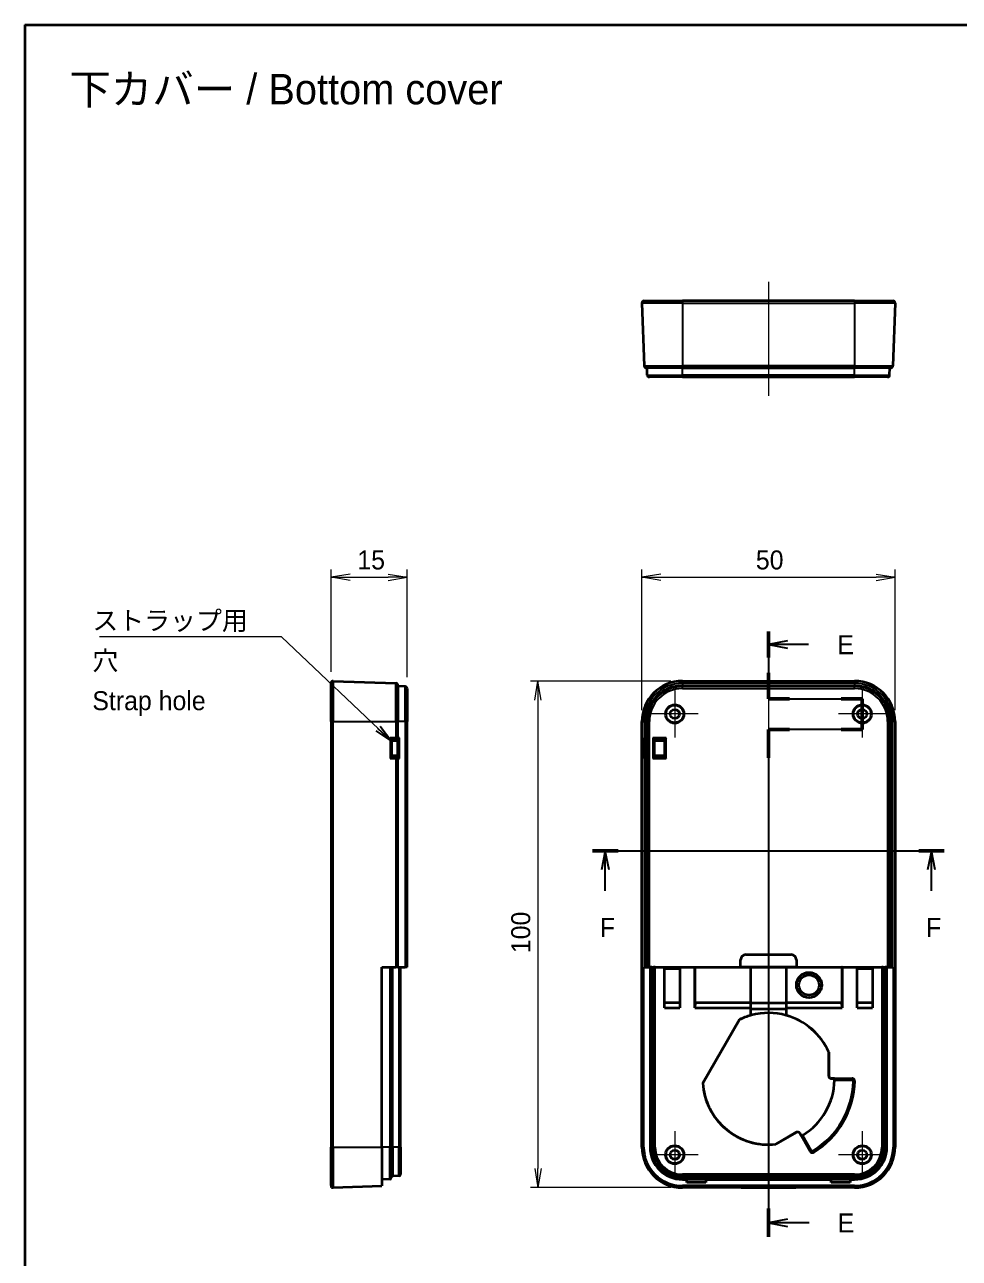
# Model space of a CAD drawing. Header units: millimetres. Extents: x 0 to 2180, y 0 to 422.
# Drawn here: x 1594 to 1778.5, y 178 to 421.5 of the extents above; entities that cross this region are included whole.
import ezdxf

# ---------------------------------------------------------------- set-up
doc = ezdxf.new("R2010")
doc.units = ezdxf.units.MM
doc.header["$LTSCALE"] = 1.5
doc.layers.get('Defpoints').update_dxf_attribs({"lineweight": 25})
for name, color, linetype, lineweight in [('Border (ISO)', 7, 'Continuous', 35), ('Center Mark (ISO)', 131, 'Continuous', 18), ('Centerline (ISO)', 131, 'Continuous', 18), ('Dimension (ISO)', 7, 'Continuous', 18), ('Dimension (ISO) @ 1', 7, 'Continuous', 18), ('Section Line (ISO)', 7, 'Continuous', 25), ('Symbol (ISO)', 7, 'Continuous', 18), ('Symbol (ISO) @ 1', 7, 'Continuous', 18), ('Visible (ISO)', 7, 'Continuous', 35), ('Visible Narrow (ISO)', 7, 'Continuous', 25)]:
    doc.layers.add(name, color=color, linetype=linetype, lineweight=lineweight)
doc.styles.add('Note Text (TK)', font='MS PGothic.ttf')
doc.dimstyles.new('Default - Method 1b (TK)', dxfattribs={"dimscale": 1.5, "dimtxt": 2.5, "dimasz": 2.5, "dimexe": 1, "dimexo": 1.5, "dimgap": 1, "dimtad": 1, "dimrnd": 1e-08, "dimdsep": 46, "dimtxsty": 'Note Text (TK)', "dimblk": 'OPEN', "dimcen": 0.09, "dimdle": 5, "dimclrd": 100, "dimclre": 100, "dimclrt": 7, "dimadec": 1, "dimazin": 1, "dimtfac": 1, "dimtmove": 0, "dimatfit": 3, "dimldrblk": 'OPEN', "dimfxl": 1, "dimtolj": 1, "dimlwd": -1, "dimlwe": -1, "dimarcsym": 0})
doc.dimstyles.new('Default - Method 1b (TK)$7', dxfattribs={"dimscale": 1.5, "dimtxt": 2.5, "dimasz": 2.5, "dimexe": 1, "dimexo": 1.5, "dimgap": 1, "dimtad": 1, "dimrnd": 1e-08, "dimdsep": 46, "dimtxsty": 'Note Text (TK)', "dimblk": 'OPEN', "dimcen": 0.09, "dimdle": 5, "dimclrd": 100, "dimclre": 100, "dimclrt": 7, "dimadec": 1, "dimazin": 1, "dimtfac": 1, "dimtmove": 0, "dimatfit": 3, "dimldrblk": 'OPEN', "dimfxl": 1, "dimtolj": 1, "dimlwd": -1, "dimlwe": -1, "dimarcsym": 0})

# ---------------------------------------------------------------- blocks, each defined once
blk = doc.blocks.new('図面枠 tk図枠')
at = {"layer": 'Border (ISO)'}
for q in [(405.5, 289), (14.5, 8)]:
    blk.add_line((14.5, 289), q, dxfattribs=at)
blk = doc.blocks.new('2dTransSection4')
at = {"layer": 'Section Line (ISO)', "linetype": 'Continuous'}
for p, q in [((112.37, 209.16), (112.37, 200.3)), ((114.87, 207.94), (112.37, 207.44)), ((114.87, 207.44), (112.37, 207.44)), ((112.37, 207.44), (114.87, 206.94)), ((117.65, 207.44), (114.87, 207.44)), ((112.37, 200.3), (124.7, 200.3)), ((124.7, 200.3), (124.7, 196.28)), ((124.7, 196.28), (112.37, 196.28)), ((112.37, 196.28), (112.37, 129.49)), ((114.87, 131.85), (112.37, 131.35)), ((114.87, 131.35), (112.37, 131.35)), ((112.37, 131.35), (114.87, 130.85)), ((117.7, 131.35), (114.87, 131.35))]:
    blk.add_line(p, q, dxfattribs=at)
at = {"layer": 'Section Line (ISO)', "linetype": 'Continuous', "lineweight": 50}
for p, q in [((112.37, 209.16), (112.37, 205.73)), ((112.37, 203.73), (112.37, 200.3)), ((112.37, 200.3), (115.15, 200.3)), ((121.92, 200.3), (124.7, 200.3)), ((124.7, 200.3), (124.7, 196.28)), ((115.15, 196.28), (112.37, 196.28)), ((112.37, 196.28), (112.37, 192.55)), ((124.7, 196.28), (121.92, 196.28)), ((112.37, 133.22), (112.37, 129.49))]:
    blk.add_line(p, q, dxfattribs=at)
at = {"layer": 'Section Line (ISO)', "char_height": 2.5, "attachment_point": 7, "style": 'Note Text (TK)'}
for insert in [(121.43, 206.17), (121.48, 130.08)]:
    blk.add_mtext('E', dxfattribs=dict(at, insert=insert))
blk = doc.blocks.new('2dTransSection5')
at = {"layer": 'Section Line (ISO)', "linetype": 'Continuous'}
for p, q in [((89.2, 180.29), (135.49, 180.29)), ((90.89, 180.29), (90.39, 177.79)), ((90.89, 177.79), (90.89, 180.29)), ((91.39, 177.79), (90.89, 180.29)), ((133.81, 180.29), (133.31, 177.79)), ((133.81, 177.79), (133.81, 180.29)), ((134.31, 177.79), (133.81, 180.29)), ((90.89, 175.02), (90.89, 177.79)), ((133.81, 175.02), (133.81, 177.79))]:
    blk.add_line(p, q, dxfattribs=at)
at = {"layer": 'Section Line (ISO)', "linetype": 'Continuous', "lineweight": 50}
for p, q in [((89.2, 180.29), (92.57, 180.29)), ((132.13, 180.29), (135.49, 180.29))]:
    blk.add_line(p, q, dxfattribs=at)
at = {"layer": 'Section Line (ISO)', "char_height": 2.5, "attachment_point": 7, "style": 'Note Text (TK)'}
for insert in [(90.18, 168.97), (133.1, 168.97)]:
    blk.add_mtext('F', dxfattribs=dict(at, insert=insert))
blk = doc.blocks.new('_Open')
at = {"color": 0, "linetype": 'ByBlock', "lineweight": -2}
for p, q in [((-1, 0.167), (0, 0)), ((-1, -0.167), (0, 0)), ((0, 0), (-1, 0))]:
    blk.add_line(p, q, dxfattribs=at)
blk = doc.blocks.new('*D220')
at = {"layer": 'Defpoints', "color": 0}
for p in [(1765.79, 312.45), (1715.82, 283.95), (1765.79, 283.95)]:
    blk.add_point(p, dxfattribs=at)
at = {"layer": 'Dimension (ISO)', "color": 100}
for p, q in [((1715.82, 286.2), (1715.82, 313.95)), ((1719.57, 312.45), (1762.04, 312.45)), ((1765.79, 286.2), (1765.79, 313.95))]:
    blk.add_line(p, q, dxfattribs=at)
at = {"layer": 'Dimension (ISO)', "color": 100, "xscale": 3.75, "yscale": 3.75, "zscale": 3.75, "rotation": 180}
blk.add_blockref('_Open', (1715.82, 312.45), dxfattribs=at)
at = {"layer": 'Dimension (ISO)', "color": 100, "xscale": 3.75, "yscale": 3.75, "zscale": 3.75}
blk.add_blockref('_Open', (1765.79, 312.45), dxfattribs=at)
at = {"layer": 'Dimension (ISO)', "color": 7, "insert": (1738.31, 315.83), "char_height": 3.75, "attachment_point": 4, "style": 'Note Text (TK)'}
blk.add_mtext('\\A1;50', dxfattribs=at)
blk = doc.blocks.new('*D221')
at = {"layer": 'Defpoints', "color": 0}
for p in [(1723.8, 291.94), (1695.3, 191.97), (1723.8, 191.97)]:
    blk.add_point(p, dxfattribs=at)
at = {"layer": 'Dimension (ISO)', "color": 100}
for p, q in [((1721.55, 291.94), (1693.8, 291.94)), ((1695.3, 288.19), (1695.3, 195.72)), ((1721.55, 191.97), (1693.8, 191.97))]:
    blk.add_line(p, q, dxfattribs=at)
at = {"layer": 'Dimension (ISO)', "color": 100, "xscale": 3.75, "yscale": 3.75, "zscale": 3.75}
for p, rotation in [((1695.3, 291.94), 90), ((1695.3, 191.97), 270)]:
    blk.add_blockref('_Open', p, dxfattribs=dict(at, rotation=rotation))
at = {"layer": 'Dimension (ISO)', "color": 7, "insert": (1691.93, 238.25), "char_height": 3.75, "attachment_point": 4, "rotation": 90, "style": 'Note Text (TK)'}
blk.add_mtext('\\A1;100', dxfattribs=at)
blk = doc.blocks.new('*D183')
at = {"layer": 'Defpoints', "color": 0}
for p in [(1669.46, 312.45), (1654.46, 291.54), (1669.46, 290.47)]:
    blk.add_point(p, dxfattribs=at)
at = {"layer": 'Dimension (ISO)', "color": 100}
for p, q in [((1654.46, 293.79), (1654.46, 313.95)), ((1658.21, 312.45), (1665.71, 312.45)), ((1669.46, 292.72), (1669.46, 313.95))]:
    blk.add_line(p, q, dxfattribs=at)
at = {"layer": 'Dimension (ISO)', "color": 100, "xscale": 3.75, "yscale": 3.75, "zscale": 3.75, "rotation": 180}
blk.add_blockref('_Open', (1654.46, 312.45), dxfattribs=at)
at = {"layer": 'Dimension (ISO)', "color": 100, "xscale": 3.75, "yscale": 3.75, "zscale": 3.75}
blk.add_blockref('_Open', (1669.46, 312.45), dxfattribs=at)
at = {"layer": 'Dimension (ISO)', "color": 7, "insert": (1659.66, 315.83), "char_height": 3.75, "attachment_point": 4, "style": 'Note Text (TK)'}
blk.add_mtext('\\A1;15', dxfattribs=at)

msp = doc.modelspace()

# ---------------------------------------------------------------- linework, layer by layer
at = {"layer": 'Center Mark (ISO)', "linetype": 'Continuous'}
for p, q in [((1722.3015, 290.1031), (1722.3015, 280.8031)), ((1759.3015, 290.1031), (1759.3015, 280.8031)), ((1726.9515, 285.4531), (1717.6515, 285.4531)), ((1763.9515, 285.4531), (1754.6515, 285.4531)), ((1722.3015, 203.1031), (1722.3015, 193.8031)), ((1759.3015, 203.1031), (1759.3015, 193.8031)), ((1726.9515, 198.4531), (1717.6515, 198.4531)), ((1763.9515, 198.4531), (1754.6515, 198.4531))]:
    msp.add_line(p, q, dxfattribs=at)
at = {"layer": 'Centerline (ISO)', "linetype": 'Continuous'}
for p, q in [((1740.8015, 370.7179), (1740.8015, 348.2179)), ((1740.8015, 295.6886), (1740.8015, 188.2205))]:
    msp.add_line(p, q, dxfattribs=at)
at = {"layer": 'Visible (ISO)'}
for p, q in [((1715.816, 366.5539), (1716.249, 354.1539)), ((1716.2158, 366.9679), (1723.8015, 366.9679)), ((1757.8015, 366.9679), (1723.8015, 366.9679)), ((1757.8015, 366.9679), (1765.3873, 366.9679)), ((1765.7871, 366.5539), (1765.3541, 354.1539)), ((1723.8015, 353.7679), (1716.6488, 353.7679)), ((1716.8881, 352.3539), (1716.8387, 353.7679)), ((1723.8015, 353.7679), (1757.8015, 353.7679)), ((1764.9543, 353.7679), (1757.8015, 353.7679)), ((1764.715, 352.3539), (1764.7644, 353.7679)), ((1723.8015, 351.9679), (1717.2878, 351.9679)), ((1723.8015, 351.9679), (1757.8015, 351.9679)), ((1764.3153, 351.9679), (1757.8015, 351.9679)), ((1654.461, 283.9531), (1654.461, 291.5389)), ((1654.8749, 291.9386), (1667.2749, 291.5056)), ((1667.661, 291.1058), (1667.661, 283.9531)), ((1669.0749, 290.8665), (1667.661, 290.9159)), ((1669.461, 290.4668), (1669.461, 283.9531)), ((1723.8015, 291.9389), (1757.8015, 291.9389)), ((1757.8015, 290.9159), (1723.8015, 290.9159)), ((1654.461, 283.9531), (1654.461, 199.9531)), ((1667.661, 280.7493), (1667.661, 283.9531)), ((1669.461, 235.4967), (1669.461, 283.9531)), ((1715.8158, 199.9531), (1715.8158, 283.9531)), ((1716.8387, 283.9531), (1716.8387, 280.7477)), ((1764.7644, 235.481), (1764.7644, 283.9531)), ((1765.7873, 283.9531), (1765.7873, 199.9531)), ((1666.7584, 280.4295), (1667.661, 280.4374)), ((1667.661, 280.7477), (1667.661, 280.7493)), ((1667.661, 280.7477), (1667.661, 280.7476)), ((1667.6712, 280.4477), (1667.661, 280.4374)), ((1667.661, 276.9688), (1667.661, 280.4374)), ((1716.8387, 280.7477), (1716.8387, 280.7476)), ((1716.8497, 280.7397), (1716.8497, 276.6664)), ((1718.0041, 280.7505), (1718.3041, 280.4505)), ((1718.3041, 280.4505), (1718.3172, 280.4374)), ((1718.3172, 276.9688), (1718.3172, 280.4374)), ((1667.661, 276.9688), (1666.7584, 276.9766)), ((1667.6712, 276.9585), (1667.661, 276.9688)), ((1667.661, 276.6586), (1667.661, 276.6584)), ((1667.661, 276.6568), (1667.661, 276.6584)), ((1667.661, 235.481), (1667.661, 276.6568)), ((1716.8387, 276.6586), (1716.8387, 276.6584)), ((1716.8387, 276.6584), (1716.8387, 235.481)), ((1718.3041, 276.9557), (1718.0041, 276.6557)), ((1718.3041, 276.9557), (1718.3172, 276.9688)), ((1735.2989, 235.4967), (1735.2989, 236.9531)), ((1735.3015, 235.4941), (1735.3015, 236.9531)), ((1736.3015, 237.9557), (1745.3015, 237.9557)), ((1736.3015, 237.9531), (1745.3015, 237.9531)), ((1746.3015, 236.9531), (1746.3015, 235.4941)), ((1746.3042, 236.9531), (1746.3042, 235.4967)), ((1664.461, 235.4531), (1667.2749, 235.4776)), ((1664.461, 199.9531), (1664.461, 235.4531)), ((1666.361, 199.9531), (1666.361, 235.4696)), ((1667.661, 235.481), (1667.2749, 235.4776)), ((1667.661, 235.481), (1669.0749, 235.4933)), ((1668.161, 199.9531), (1668.161, 235.4854)), ((1669.461, 235.4967), (1669.0749, 235.4933)), ((1716.1507, 235.4531), (1716.249, 235.4776)), ((1716.1507, 235.4531), (1717.4333, 235.4531)), ((1716.1507, 199.9531), (1716.1507, 235.4531)), ((1716.6488, 235.481), (1716.8387, 235.481)), ((1716.8387, 235.481), (1716.8881, 235.4933)), ((1717.2878, 235.4967), (1735.2989, 235.4967)), ((1717.4895, 235.4671), (1717.4333, 235.4531)), ((1717.4333, 235.4531), (1717.4333, 199.9531)), ((1717.7893, 235.4696), (1717.799, 235.4696)), ((1718.1414, 235.4828), (1718.0988, 235.4722)), ((1718.4412, 235.4854), (1720.3015, 235.4854)), ((1720.3015, 235.4854), (1720.3015, 235.4871)), ((1720.3015, 235.4871), (1723.3015, 235.4871)), ((1720.3015, 227.4531), (1720.3015, 235.4854)), ((1723.3015, 235.1531), (1720.3015, 235.1531)), ((1723.3015, 235.4871), (1723.3015, 235.4854)), ((1723.3015, 235.4854), (1723.3015, 227.4531)), ((1723.3015, 235.4854), (1726.2928, 235.4854)), ((1726.2928, 235.4854), (1726.3015, 235.4766)), ((1726.2928, 227.4531), (1726.2928, 235.4854)), ((1726.3015, 235.4766), (1737.3015, 235.4766)), ((1726.3015, 228.4531), (1726.3015, 235.4766)), ((1735.3015, 235.4941), (1735.2989, 235.4967)), ((1746.3015, 235.4941), (1735.3015, 235.4941)), ((1737.3015, 235.4766), (1737.3015, 235.4823)), ((1737.3015, 235.4823), (1744.3015, 235.4823)), ((1737.3015, 228.4531), (1737.3015, 235.4766)), ((1744.3015, 235.4823), (1744.3015, 235.4766)), ((1744.3015, 235.4766), (1744.3015, 228.4531)), ((1744.3015, 235.4766), (1755.3015, 235.4766)), ((1746.3042, 235.4967), (1746.3015, 235.4941)), ((1746.3042, 235.4967), (1764.3153, 235.4967)), ((1755.3103, 235.4854), (1755.3015, 235.4766)), ((1755.3015, 235.4766), (1755.3015, 228.4531)), ((1755.3103, 235.4854), (1755.3103, 227.4531)), ((1755.3103, 235.4854), (1758.3015, 235.4854)), ((1758.3015, 235.4854), (1758.3015, 235.4871)), ((1758.3015, 235.4871), (1761.3015, 235.4871)), ((1758.3015, 227.4531), (1758.3015, 235.4854)), ((1761.3015, 235.1531), (1758.3015, 235.1531)), ((1761.3015, 235.4871), (1761.3015, 235.4854)), ((1761.3015, 235.4854), (1761.3015, 227.4531)), ((1761.3015, 235.4854), (1763.1618, 235.4854)), ((1763.4616, 235.4828), (1763.5043, 235.4722)), ((1763.8041, 235.4696), (1763.8137, 235.4696)), ((1764.1136, 235.4671), (1764.1698, 235.4531)), ((1764.1698, 235.4531), (1765.4523, 235.4531)), ((1764.1698, 199.9531), (1764.1698, 235.4531)), ((1764.715, 235.4933), (1764.7644, 235.481)), ((1764.7644, 235.481), (1764.9543, 235.481)), ((1765.3541, 235.4776), (1765.4523, 235.4531)), ((1765.4523, 235.4531), (1765.4523, 199.9531)), ((1723.3015, 228.4531), (1720.3015, 228.4531)), ((1720.3015, 227.4531), (1723.3015, 227.4531)), ((1726.3015, 228.4531), (1726.2928, 227.4531)), ((1726.2928, 227.4531), (1737.3015, 227.4531)), ((1737.3015, 228.4531), (1726.3015, 228.4531)), ((1737.3015, 227.4531), (1737.3015, 228.4531)), ((1737.3015, 228.4531), (1744.3015, 228.4531)), ((1737.3015, 225.9803), (1737.3015, 227.4531)), ((1737.3015, 227.2406), (1744.3015, 227.2406)), ((1755.3015, 228.4531), (1744.3015, 228.4531)), ((1744.3015, 228.4531), (1744.3015, 227.4531)), ((1744.3015, 227.4531), (1744.3015, 225.9803)), ((1744.3015, 227.4531), (1755.3103, 227.4531)), ((1755.3103, 227.4531), (1755.3015, 228.4531)), ((1761.3015, 228.4531), (1758.3015, 228.4531)), ((1758.3015, 227.4531), (1761.3015, 227.4531)), ((1727.8233, 212.5881), (1735.0615, 225.125)), ((1735.0665, 225.1196), (1727.8305, 212.5865)), ((1737.3015, 225.973), (1737.3015, 225.9803)), ((1744.3015, 225.9803), (1744.3015, 225.973)), ((1752.7015, 213.981), (1752.7015, 218.6866)), ((1752.7085, 218.6881), (1752.7085, 213.988)), ((1753.8015, 213.481), (1753.2015, 213.481)), ((1753.2085, 213.488), (1757.3299, 213.488)), ((1742.2192, 200.5306), (1746.2944, 202.8834)), ((1746.2918, 202.8739), (1742.2214, 200.5238)), ((1749.0355, 199.1216), (1746.9748, 202.6909)), ((1746.9773, 202.7004), (1747.2773, 202.1808)), ((1654.461, 192.3673), (1654.461, 199.9531)), ((1664.461, 199.9531), (1664.461, 192.3023)), ((1666.361, 199.9531), (1666.361, 193.9409)), ((1668.161, 199.9531), (1668.161, 194.5928)), ((1666.0715, 193.6411), (1664.461, 193.5848)), ((1667.8715, 194.293), (1666.6505, 194.2503)), ((1723.8015, 193.5848), (1724.6878, 193.5848)), ((1724.6878, 193.5848), (1724.8015, 193.6302)), ((1724.6878, 192.9516), (1724.6878, 193.5848)), ((1728.4153, 192.9516), (1724.6878, 192.9516)), ((1724.8015, 193.6302), (1728.3015, 193.6302)), ((1728.3015, 193.6302), (1728.4153, 193.5848)), ((1728.4153, 193.5848), (1728.4153, 192.9516)), ((1728.4153, 193.5848), (1753.1878, 193.5848)), ((1753.1878, 193.5848), (1753.3015, 193.6302)), ((1753.1878, 192.9516), (1753.1878, 193.5848)), ((1756.9153, 192.9516), (1753.1878, 192.9516)), ((1753.3015, 193.6302), (1756.8015, 193.6302)), ((1756.8015, 193.6302), (1756.9153, 193.5848)), ((1756.9153, 193.5848), (1756.9153, 192.9516)), ((1756.9153, 193.5848), (1757.8015, 193.5848)), ((1654.8749, 191.9675), (1664.461, 192.3023)), ((1757.8015, 192.3023), (1723.8015, 192.3023)), ((1735.4153, 191.9673), (1723.8015, 191.9673)), ((1735.4183, 191.9705), (1746.1848, 191.9705)), ((1757.8015, 191.9673), (1746.1878, 191.9673))]:
    msp.add_line(p, q, dxfattribs=at)
for centre, radius in [((1722.3015, 285.4531), 1.8207), ((1722.3015, 285.4531), 1.75), ((1722.3015, 285.4531), 0.9148), ((1722.3015, 285.4531), 0.9), ((1759.3015, 285.4531), 1.8207), ((1759.3015, 285.4531), 1.75), ((1759.3015, 285.4531), 0.9148), ((1759.3015, 285.4531), 0.9), ((1748.8015, 231.9531), 2.5), ((1748.8015, 231.9531), 2), ((1722.3015, 198.4531), 1.8093), ((1722.3015, 198.4531), 1.75), ((1759.3015, 198.4531), 1.8093), ((1759.3015, 198.4531), 1.75), ((1722.3015, 198.4531), 0.9148), ((1722.3015, 198.4531), 0.9), ((1759.3015, 198.4531), 0.9148), ((1759.3015, 198.4531), 0.9)]:
    msp.add_circle(centre, radius, dxfattribs=at)
for centre, radius, start, end in [((1716.2158, 366.5679), 0.4, 90, 182), ((1765.3873, 366.5679), 0.4, 358, 90), ((1716.6488, 354.1679), 0.4, 182, 270), ((1764.9543, 354.1679), 0.4, 270, 358), ((1717.2878, 352.3679), 0.4, 182, 270), ((1764.3153, 352.3679), 0.4, 270, 358), ((1654.861, 291.5389), 0.4, 88, 180), ((1667.261, 291.1058), 0.4, 0, 88), ((1669.061, 290.4668), 0.4, 0, 88), ((1723.8015, 283.9531), 7.9858, 90, 180), ((1723.8015, 283.9531), 6.9629, 90, 180), ((1757.8015, 283.9531), 7.9858, 0, 90), ((1757.8015, 283.9531), 6.9629, 0, 90), ((1736.3015, 236.9531), 1.0026, 90, 180), ((1736.3015, 236.9531), 1, 90, 180), ((1745.3015, 236.9531), 1.0026, 0, 90), ((1745.3015, 236.9531), 1, 0, 90), ((1740.8015, 213.4531), 13, 74.381502, 105.099341), ((1740.8015, 213.4531), 13.007, 105.609901, 116.187189), ((1740.8015, 213.4531), 13, 105.618498, 116.177838), ((1740.8015, 213.4531), 13.007, 23.733129, 74.390099), ((1740.8015, 213.4531), 13, 23.739593, 74.381502), ((1740.8015, 213.4531), 13.007, 183.812811, 276.266871), ((1740.8015, 213.4531), 13, 183.822162, 194.900659), ((1740.8015, 213.4531), 13.0279, 301.308026, 358.691974), ((1740.8015, 213.4531), 17.0349, 301.611756, 358.388244), ((1740.8015, 213.4531), 13, 194.900659, 276.260407), ((1723.8015, 199.9531), 7.9858, 180, 270), ((1723.8015, 199.9531), 7.6508, 180, 270), ((1723.8015, 199.9531), 6.3683, 180, 270), ((1757.8015, 199.9531), 7.9858, 270, 0), ((1757.8015, 199.9531), 7.6508, 270, 0), ((1757.8015, 199.9531), 6.3683, 270, 0), ((1654.861, 192.3673), 0.4, 180, 272), ((1666.061, 193.9409), 0.3, 272, 0), ((1666.661, 193.9505), 0.3, 92, 180), ((1667.861, 194.5928), 0.3, 272, 0), ((1735.4153, 192.3673), 0.4, 270, 277.306802), ((1746.1878, 192.3673), 0.4, 262.693198, 270)]:
    msp.add_arc(centre, radius, start, end, dxfattribs=at)
for centre, major_axis, ratio, start_param, end_param in [((1667.361, 280.7452), (0.2121, 0.2139), 0.99160808, 3.93568172, 5.49745515), ((1667.9712, 280.4502), (-0.3, -0.0026), 0.00872621, 6.23918033, 6.27438317), ((1667.9712, 280.7503), (0.3, 0.3025), 0.01745446, 3.16792321, 4.72969664), ((1717.1284, 280.7452), (-0.0338, 0.2982), 0.9647401, 1.45375727, 1.7304138), ((1717.1497, 280.7503), (-0.1899, -0.2407), 0.9647401, 5.36310843, 5.39801501), ((1667.361, 276.661), (-0.2121, 0.2139), 0.99160808, 3.92732281, 5.48909625), ((1667.9712, 276.9559), (0.3, -0.0026), 0.00872621, 3.15039479, 3.18559762), ((1667.9712, 276.6559), (-0.3, 0.3025), 0.01745446, 4.69508132, 6.25685475), ((1717.1284, 276.661), (0.0338, 0.2982), 0.9647401, 1.41117885, 1.68783539), ((1717.1497, 276.6559), (0.1899, -0.2407), 0.9647401, 4.02676295, 4.06166953), ((1716.6488, 235.4775), (0.4, 0), 0.00872687, 1.57079633, 3.10668607), ((1717.2878, 235.4932), (0.4, 0), 0.00872687, 1.57079633, 3.10668607), ((1717.7893, 235.467), (0.3, 0), 0.00872687, 1.57079633, 3.10668608), ((1717.799, 235.4723), (0.3, 0), 0.00872687, 4.71238898, 6.24827872), ((1718.4412, 235.4827), (0.3, 0), 0.00872687, 1.57079633, 3.10668608), ((1763.1618, 235.4827), (0.3, 0), 0.00872687, 0.03490658, 1.57079633), ((1763.8041, 235.4723), (0.3, 0), 0.00872687, 3.17649923, 4.71238898), ((1763.8137, 235.467), (0.3, 0), 0.00872687, 0.03490658, 1.57079633), ((1764.3153, 235.4932), (0.4, 0), 0.00872687, 0.03490658, 1.57079633), ((1764.9543, 235.4775), (0.4, 0), 0.00872687, 0.03490658, 1.57079633), ((1753.2016, 213.981), (-0.3536, -0.3536), 0.99992385, 5.49782522, 7.06854539), ((1753.2085, 213.988), (-0.3536, -0.3536), 0.99992385, 5.49782522, 7.06854539), ((1746.5418, 202.4408), (0.1294, 0.483), 0.99992385, 5.49782522, 7.06854539), ((1746.5443, 202.4504), (0.1294, 0.483), 0.99992385, 5.49782522, 7.06854539)]:
    msp.add_ellipse(centre, major_axis=major_axis, ratio=ratio, start_param=start_param, end_param=end_param, dxfattribs=at)
for points, degree in [([(1735.0665, 225.1196), (1735.064, 225.1223), (1735.0615, 225.125)], 2), ([(1737.4151, 226.0042), (1737.3774, 225.9941), (1737.3395, 225.9844), (1737.3015, 225.9754)], 3), ([(1752.7085, 218.6881), (1752.705, 218.6873), (1752.7015, 218.6866)], 2), ([(1727.8233, 212.5881), (1727.8269, 212.5873), (1727.8305, 212.5865)], 2), ([(1753.8015, 213.481), (1753.8142, 213.4683), (1753.8269, 213.4557)], 2), ([(1747.312, 202.1715), (1747.2946, 202.1761), (1747.2773, 202.1808)], 2), ([(1742.2192, 200.5306), (1742.2203, 200.5272), (1742.2214, 200.5238)], 2)]:
    msp.add_open_spline(points, degree=degree, dxfattribs=at)
for points, knots in [([(1753.8269, 213.4557), (1753.8272, 213.4553), (1753.8275, 213.4478), (1753.8281, 213.4175), (1753.8284, 213.3944), (1753.8285, 213.3411), (1753.8284, 213.3074), (1753.8276, 213.2335), (1753.8269, 213.1933), (1753.8261, 213.1557)], [0.0002614618, 0.0002614618, 0.0002614618, 0.0002614618, 0.0113024227, 0.0113024227, 0.0226048454, 0.0226048454, 0.0339080086, 0.0339080086, 0.045205193, 0.045205193, 0.045205193, 0.045205193]), ([(1757.8297, 212.9739), (1757.8315, 213.039), (1757.8206, 213.1038), (1757.7746, 213.2256), (1757.7399, 213.2815), (1757.6511, 213.3767), (1757.5978, 213.4151), (1757.506, 213.4573), (1757.4718, 213.4687), (1757.4017, 213.4841), (1757.3658, 213.488), (1757.3299, 213.488)], [0, 0, 0, 0, 0.0195327824, 0.0195327824, 0.0390640968, 0.0390640968, 0.0585949071, 0.0585949071, 0.0693716018, 0.0693716018, 0.0801484587, 0.0801484587, 0.0801484587, 0.0801484587]), ([(1747.5714, 202.3222), (1747.5392, 202.3026), (1747.5047, 202.282), (1747.4411, 202.2443), (1747.4119, 202.2274), (1747.3657, 202.2008), (1747.3456, 202.1895), (1747.3191, 202.1749), (1747.3124, 202.1714), (1747.312, 202.1715)], [0.1356383134, 0.1356383134, 0.1356383134, 0.1356383134, 0.1469354978, 0.1469354978, 0.158238661, 0.158238661, 0.1695410837, 0.1695410837, 0.1805820446, 0.1805820446, 0.1805820446, 0.1805820446]), ([(1749.0355, 199.1216), (1749.0681, 199.0652), (1749.1113, 199.0157), (1749.2144, 198.9361), (1749.2732, 198.9068), (1749.3987, 198.8722), (1749.4642, 198.8674), (1749.5645, 198.8796), (1749.5996, 198.8878), (1749.6674, 198.9115), (1749.7, 198.927), (1749.7306, 198.9458)], [0, 0, 0, 0, 0.0195327926, 0.0195327926, 0.0390641194, 0.0390641194, 0.0585949426, 0.0585949426, 0.0693716164, 0.0693716164, 0.0801484589, 0.0801484589, 0.0801484589, 0.0801484589])]:
    msp.add_open_spline(points, degree=3, knots=knots, dxfattribs=at)
at = {"layer": 'Visible Narrow (ISO)'}
for p, q in [((1723.8015, 366.5539), (1715.816, 366.5539)), ((1723.8015, 366.9679), (1723.8015, 366.5539)), ((1723.8015, 366.5539), (1757.8015, 366.5539)), ((1723.8015, 366.5539), (1723.8015, 354.1539)), ((1757.8015, 366.9679), (1757.8015, 366.5539)), ((1765.7871, 366.5539), (1757.8015, 366.5539)), ((1757.8015, 366.5539), (1757.8015, 354.1539)), ((1716.249, 354.1539), (1723.8015, 354.1539)), ((1723.8015, 354.1539), (1723.8015, 353.7679)), ((1757.8015, 354.1539), (1723.8015, 354.1539)), ((1723.8015, 352.3539), (1723.8015, 353.7679)), ((1757.8015, 354.1539), (1757.8015, 353.7679)), ((1757.8015, 354.1539), (1765.3541, 354.1539)), ((1757.8015, 352.3539), (1757.8015, 353.7679)), ((1716.8881, 352.3539), (1723.8015, 352.3539)), ((1723.8015, 351.9679), (1723.8015, 352.3539)), ((1757.8015, 352.3539), (1723.8015, 352.3539)), ((1757.8015, 351.9679), (1757.8015, 352.3539)), ((1757.8015, 352.3539), (1764.715, 352.3539)), ((1654.8749, 291.9386), (1654.8749, 283.9531)), ((1667.2749, 283.9531), (1667.2749, 291.5056)), ((1669.0749, 283.9531), (1669.0749, 290.8665)), ((1723.8015, 291.9389), (1723.8015, 291.9386)), ((1723.8015, 291.9386), (1757.8015, 291.9386)), ((1723.8015, 291.9386), (1723.8015, 291.5056)), ((1723.8015, 291.5056), (1723.8015, 291.1058)), ((1757.8015, 291.5056), (1723.8015, 291.5056)), ((1723.8015, 291.1058), (1757.8015, 291.1058)), ((1723.8015, 290.8665), (1723.8015, 290.9159)), ((1723.8015, 290.4668), (1723.8015, 290.8665)), ((1757.8015, 290.8665), (1723.8015, 290.8665)), ((1723.8015, 290.4668), (1757.8015, 290.4668)), ((1757.8015, 291.9389), (1757.8015, 291.9386)), ((1757.8015, 291.9386), (1757.8015, 291.5056)), ((1757.8015, 291.5056), (1757.8015, 291.1058)), ((1757.8015, 290.8665), (1757.8015, 290.9159)), ((1757.8015, 290.4668), (1757.8015, 290.8665)), ((1654.461, 283.9531), (1654.8749, 283.9531)), ((1654.8749, 199.9531), (1654.8749, 283.9531)), ((1654.8749, 283.9531), (1667.2749, 283.9531)), ((1667.2749, 283.9531), (1667.661, 283.9531)), ((1667.2749, 283.9531), (1667.2749, 280.7494)), ((1669.0749, 283.9531), (1667.661, 283.9531)), ((1669.461, 283.9531), (1669.0749, 283.9531)), ((1669.0749, 283.9531), (1669.0749, 235.4933)), ((1715.8158, 283.9531), (1715.816, 283.9531)), ((1715.816, 199.9531), (1715.816, 283.9531)), ((1715.816, 283.9531), (1716.249, 283.9531)), ((1716.249, 283.9531), (1716.6488, 283.9531)), ((1716.249, 283.9531), (1716.249, 280.7494)), ((1716.6488, 280.7493), (1716.6488, 283.9531)), ((1716.8881, 283.9531), (1716.8387, 283.9531)), ((1717.2878, 283.9531), (1716.8881, 283.9531)), ((1716.8881, 283.9531), (1716.8881, 235.4933)), ((1717.2878, 235.4967), (1717.2878, 283.9531)), ((1764.3153, 283.9531), (1764.715, 283.9531)), ((1764.3153, 283.9531), (1764.3153, 235.4967)), ((1764.715, 235.4933), (1764.715, 283.9531)), ((1764.715, 283.9531), (1764.7644, 283.9531)), ((1765.3541, 283.9531), (1764.9543, 283.9531)), ((1764.9543, 283.9531), (1764.9543, 235.481)), ((1765.3541, 235.4776), (1765.3541, 283.9531)), ((1765.7871, 283.9531), (1765.3541, 283.9531)), ((1765.7873, 283.9531), (1765.7871, 283.9531)), ((1765.7871, 283.9531), (1765.7871, 199.9531)), ((1667.2749, 280.7494), (1666.1556, 280.74)), ((1666.1556, 280.74), (1666.1556, 276.6661)), ((1666.4451, 280.1456), (1666.4451, 277.2605)), ((1666.4453, 280.1451), (1666.461, 280.1295)), ((1666.461, 280.1295), (1667.661, 280.1384)), ((1666.461, 277.2766), (1666.461, 280.1295)), ((1666.7427, 280.445), (1667.2671, 280.4494)), ((1666.7584, 280.4295), (1666.7427, 280.445)), ((1667.3636, 280.4494), (1667.3636, 280.4452)), ((1667.3636, 280.4452), (1667.6715, 280.4478)), ((1667.9817, 280.7503), (1667.661, 280.7476)), ((1667.6712, 280.4477), (1667.6712, 276.9585)), ((1667.9817, 276.6559), (1667.9817, 280.7503)), ((1716.249, 280.7494), (1716.2099, 280.74)), ((1716.2099, 280.74), (1716.2099, 276.6661)), ((1716.5071, 280.1456), (1716.5071, 277.2605)), ((1716.5279, 280.445), (1716.5462, 280.4494)), ((1716.8497, 280.4422), (1716.5279, 280.445)), ((1716.5279, 280.1451), (1716.8497, 280.1423)), ((1716.6461, 280.4494), (1716.8497, 280.4476)), ((1716.8387, 280.7477), (1716.6488, 280.7493)), ((1716.8499, 280.7503), (1716.8387, 280.7476)), ((1716.8499, 276.6559), (1716.8499, 280.7503)), ((1718.0041, 280.7505), (1718.0041, 276.6557)), ((1720.5989, 280.7505), (1718.0041, 280.7505)), ((1718.3041, 276.9557), (1718.3041, 280.4505)), ((1718.3041, 280.4505), (1719.999, 280.4505)), ((1718.3251, 280.4295), (1718.3172, 280.4374)), ((1718.3251, 280.4295), (1718.3172, 280.4295)), ((1718.3172, 280.1296), (1718.3277, 280.1295)), ((1718.3277, 277.2766), (1718.3277, 280.1295)), ((1719.999, 280.4505), (1719.9927, 280.4442)), ((1719.999, 280.4505), (1720.5989, 280.7505)), ((1720.2927, 280.1442), (1720.2989, 280.1505)), ((1720.2927, 277.2619), (1720.2927, 280.1442)), ((1720.5989, 280.7505), (1720.2989, 280.1505)), ((1720.2989, 280.1505), (1720.2989, 277.2556)), ((1720.5989, 276.6557), (1720.5989, 280.7505)), ((1666.1556, 276.6661), (1667.2749, 276.6567)), ((1666.461, 277.2766), (1666.4453, 277.2611)), ((1667.661, 277.2677), (1666.461, 277.2766)), ((1666.7427, 276.9611), (1666.7584, 276.9766)), ((1667.2671, 276.9567), (1666.7427, 276.9611)), ((1667.2749, 276.6567), (1667.2749, 235.4776)), ((1667.3636, 276.9609), (1667.3636, 276.9568)), ((1667.6715, 276.9584), (1667.3636, 276.9609)), ((1667.661, 276.6586), (1667.9817, 276.6559)), ((1716.2099, 276.6661), (1716.249, 276.6567)), ((1716.249, 276.6567), (1716.249, 235.4776)), ((1716.8497, 277.2639), (1716.5279, 277.2611)), ((1716.5279, 276.9611), (1716.8497, 276.9639)), ((1716.5462, 276.9567), (1716.5279, 276.9611)), ((1716.8497, 276.9585), (1716.6461, 276.9568)), ((1716.6461, 276.9568), (1716.6488, 276.6568)), ((1716.6488, 276.6568), (1716.8387, 276.6584)), ((1716.6488, 235.481), (1716.6488, 276.6568)), ((1716.8387, 276.6586), (1716.8499, 276.6559)), ((1718.0041, 276.6557), (1720.5989, 276.6557)), ((1719.999, 276.9557), (1718.3041, 276.9557)), ((1718.3277, 277.2766), (1718.3172, 277.2766)), ((1718.3172, 276.9766), (1718.3251, 276.9766)), ((1718.3172, 276.9688), (1718.3251, 276.9766)), ((1719.9927, 276.9619), (1719.999, 276.9557)), ((1720.5989, 276.6557), (1719.999, 276.9557)), ((1720.2989, 277.2556), (1720.2927, 277.2619)), ((1720.2989, 277.2556), (1720.5989, 276.6557)), ((1735.2989, 236.9531), (1735.3015, 236.9531)), ((1736.3015, 237.9531), (1736.3015, 237.9557)), ((1745.3015, 237.9557), (1745.3015, 237.9531)), ((1746.3015, 236.9531), (1746.3042, 236.9531)), ((1666.0715, 235.4671), (1666.0715, 199.9531)), ((1666.6505, 199.9531), (1666.6505, 235.4722)), ((1667.8715, 235.4828), (1667.8715, 199.9531)), ((1717.4895, 235.4671), (1717.4895, 199.9531)), ((1717.7893, 199.9531), (1717.7893, 235.4696)), ((1717.799, 235.4696), (1717.799, 199.9531)), ((1718.0988, 199.9531), (1718.0988, 235.4722)), ((1718.1414, 235.4828), (1718.1414, 199.9531)), ((1718.4412, 199.9531), (1718.4412, 235.4854)), ((1763.1618, 235.4854), (1763.1618, 199.9531)), ((1763.4616, 199.9531), (1763.4616, 235.4828)), ((1763.5043, 235.4722), (1763.5043, 199.9531)), ((1763.8041, 199.9531), (1763.8041, 235.4696)), ((1763.8137, 235.4696), (1763.8137, 199.9531)), ((1764.1136, 199.9531), (1764.1136, 235.4671)), ((1752.7085, 213.988), (1752.7015, 213.981)), ((1753.2015, 213.481), (1753.2085, 213.488)), ((1753.8261, 213.1557), (1757.2967, 213.1557)), ((1757.2967, 213.4557), (1753.8269, 213.4557)), ((1757.2967, 213.1557), (1757.2967, 213.4557)), ((1757.4966, 212.9497), (1757.7964, 212.9406)), ((1746.2944, 202.8834), (1746.2918, 202.8739)), ((1746.9748, 202.6909), (1746.9773, 202.7004)), ((1747.312, 202.1715), (1749.0468, 199.1666)), ((1749.3066, 199.3166), (1747.5714, 202.3222)), ((1654.461, 199.9531), (1654.8749, 199.9531)), ((1654.8749, 199.9531), (1654.8749, 191.9675)), ((1654.8749, 199.9531), (1664.461, 199.9531)), ((1666.0715, 199.9531), (1664.461, 199.9531)), ((1666.0715, 199.9531), (1666.361, 199.9531)), ((1666.0715, 193.6411), (1666.0715, 199.9531)), ((1666.361, 199.9531), (1666.6505, 199.9531)), ((1666.6505, 199.9531), (1666.6505, 194.2503)), ((1667.8715, 199.9531), (1666.6505, 199.9531)), ((1668.161, 199.9531), (1667.8715, 199.9531)), ((1667.8715, 194.293), (1667.8715, 199.9531)), ((1715.8158, 199.9531), (1715.816, 199.9531)), ((1715.816, 199.9531), (1716.1507, 199.9531)), ((1717.4895, 199.9531), (1717.4333, 199.9531)), ((1717.4895, 199.9531), (1717.7893, 199.9531)), ((1717.799, 199.9531), (1718.0988, 199.9531)), ((1718.1414, 199.9531), (1718.0988, 199.9531)), ((1718.4412, 199.9531), (1718.1414, 199.9531)), ((1763.1618, 199.9531), (1763.4616, 199.9531)), ((1763.4616, 199.9531), (1763.5043, 199.9531)), ((1763.8041, 199.9531), (1763.5043, 199.9531)), ((1764.1136, 199.9531), (1763.8137, 199.9531)), ((1764.1136, 199.9531), (1764.1698, 199.9531)), ((1765.7871, 199.9531), (1765.4523, 199.9531)), ((1765.7873, 199.9531), (1765.7871, 199.9531)), ((1749.3066, 199.3166), (1749.0468, 199.1666)), ((1749.585, 199.2465), (1749.7428, 198.9913)), ((1723.8015, 194.5928), (1723.8015, 194.293)), ((1757.8015, 194.5928), (1723.8015, 194.5928)), ((1723.8015, 194.293), (1757.8015, 194.293)), ((1723.8015, 194.293), (1723.8015, 194.2503)), ((1723.8015, 193.9505), (1723.8015, 194.2503)), ((1757.8015, 194.2503), (1723.8015, 194.2503)), ((1723.8015, 193.9505), (1757.8015, 193.9505)), ((1757.8015, 193.9409), (1723.8015, 193.9409)), ((1723.8015, 193.6411), (1723.8015, 193.9409)), ((1723.8015, 193.6411), (1757.8015, 193.6411)), ((1723.8015, 193.6411), (1723.8015, 193.5848)), ((1757.8015, 194.5928), (1757.8015, 194.293)), ((1757.8015, 194.293), (1757.8015, 194.2503)), ((1757.8015, 193.9505), (1757.8015, 194.2503)), ((1757.8015, 193.6411), (1757.8015, 193.9409)), ((1757.8015, 193.6411), (1757.8015, 193.5848)), ((1723.8015, 191.9675), (1723.8015, 192.3023)), ((1723.8015, 191.9673), (1723.8015, 191.9675)), ((1735.4153, 191.9675), (1723.8015, 191.9675)), ((1735.4183, 191.9705), (1735.4153, 191.9675)), ((1735.4153, 191.9673), (1735.4153, 191.9675)), ((1746.1878, 191.9675), (1746.1848, 191.9705)), ((1746.1878, 191.9675), (1746.1878, 191.9673)), ((1757.8015, 191.9675), (1746.1878, 191.9675)), ((1757.8015, 191.9675), (1757.8015, 192.3023)), ((1757.8015, 191.9673), (1757.8015, 191.9675))]:
    msp.add_line(p, q, dxfattribs=at)
for centre, radius, start, end in [((1723.8015, 283.9531), 7.9855, 90, 180), ((1723.8015, 283.9531), 7.5525, 90, 180), ((1723.8015, 283.9531), 7.1528, 90, 180), ((1723.8015, 283.9531), 6.9135, 90, 180), ((1723.8015, 283.9531), 6.5137, 90, 180), ((1757.8015, 283.9531), 7.9855, 0, 90), ((1757.8015, 283.9531), 7.5525, 0, 90), ((1757.8015, 283.9531), 7.1528, 0, 90), ((1757.8015, 283.9531), 6.9135, 0, 90), ((1757.8015, 283.9531), 6.5137, 0, 90), ((1740.8015, 213.4531), 16.7026, 301.727146, 358.272854), ((1740.8015, 213.4531), 17.0026, 301.727146, 358.272854), ((1723.8015, 199.9531), 7.9855, 180, 270), ((1723.8015, 199.9531), 6.312, 180, 270), ((1723.8015, 199.9531), 6.0122, 180, 270), ((1723.8015, 199.9531), 6.0026, 180, 270), ((1723.8015, 199.9531), 5.7027, 180, 270), ((1723.8015, 199.9531), 5.6601, 180, 270), ((1723.8015, 199.9531), 5.3603, 180, 270), ((1757.8015, 199.9531), 7.9855, 270, 0), ((1757.8015, 199.9531), 5.7027, 270, 0), ((1757.8015, 199.9531), 6.0026, 270, 0), ((1757.8015, 199.9531), 6.0122, 270, 0), ((1757.8015, 199.9531), 5.3603, 270, 0), ((1757.8015, 199.9531), 5.6601, 270, 0), ((1757.8015, 199.9531), 6.312, 270, 0)]:
    msp.add_arc(centre, radius, start, end, dxfattribs=at)
for centre, major_axis, ratio, start_param, end_param in [((1666.1451, 280.74), (0.5972, -0.295), 0.00696169, 0.02954023, 1.55670333), ((1666.1451, 280.74), (0.2999, -0.595), 0.01403228, 0.03656101, 1.5637241), ((1666.7451, 280.1456), (-0.2941, -0.0593), 0.99902768, 4.52336308, 6.08393186), ((1666.4453, 280.745), (0, -0.6), 0.00873454, 6.23991626, 6.2745266), ((1666.7453, 280.1451), (0.2112, 0.2131), 0.99992451, 0.78974195, 2.35181229), ((1666.7453, 280.745), (0.0025, 0.3), 0.05235395, 3.09912724, 3.13373758), ((1667.2645, 280.7494), (0.0025, -0.3), 0.03489828, 0.00873163, 1.57050507), ((1667.2636, 280.4485), (0.1, 0.0009), 0.0087262, 0, 1.53581437), ((1667.261, 280.7485), (-0.4, -0.0009), 0.00218171, 3.1415879, 4.67747767), ((1716.5097, 280.74), (-0.2445, 0.1878), 0.93060205, 0.69001142, 2.21717451), ((1716.5097, 280.74), (0.014, -0.595), 0.50367171, 4.70051277, 6.22767587), ((1716.6488, 280.7485), (-0.4, 0.0009), 0.00216267, 4.7123937, 6.24828344), ((1716.5488, 280.7494), (0.0697, -0.2918), 0.99935606, 4.47793813, 6.03971156), ((1716.5045, 280.1456), (0.013, 0.2997), 0.00871838, 4.71276613, 6.27333491), ((1716.5333, 280.745), (-0.589, -0.1171), 0.99904872, 1.33102552, 1.36563586), ((1716.5307, 280.745), (-0.2944, -0.0615), 0.99745958, 1.32137032, 1.35598066), ((1716.5253, 280.1451), (0.0026, 0.3), 0.00872621, 4.71246447, 6.27453481), ((1716.6461, 280.4485), (-0.1, 0.0009), 0.00865006, 4.71246447, 6.24827884), ((1718.2927, 280.4443), (-1.7, 0), 0.00872687, 1.589851, 3.13286601), ((1718.2927, 280.1443), (2, 0), 0.00741784, 4.72988302, 6.27445866), ((1719.9927, 280.1442), (0.2121, -0.2121), 0.99992385, 0.78543624, 2.35615641), ((1719.999, 280.1505), (0.2121, -0.2121), 0.99992385, 0.78543624, 2.35615641), ((1666.1451, 276.6661), (0.2999, 0.595), 0.01403228, 4.71946121, 6.2466243), ((1666.1451, 276.6661), (0.5972, 0.295), 0.00696169, 4.72648198, 6.25364508), ((1666.4453, 276.6611), (0, -0.6), 0.00873454, 3.15025136, 3.1848617), ((1666.7451, 277.2605), (-0.2941, 0.0593), 0.99902768, 0.19925345, 1.75982223), ((1666.7453, 277.2611), (-0.2112, 0.2131), 0.99992451, 0.78978036, 2.3518507), ((1666.7453, 276.6611), (-0.0025, 0.3), 0.05235395, 0.00785508, 0.04246541), ((1667.2636, 276.9576), (0.1, -0.0009), 0.0087262, 4.74737094, 6.28318531), ((1667.261, 276.6576), (0.4, -0.0009), 0.00218171, 4.74730028, 6.28319003), ((1667.361, 276.6568), (0.3, 0), 0.99996192, 0, 1.56214616), ((1716.5097, 276.6661), (0.014, 0.595), 0.50367171, 0.05550944, 1.58267254), ((1716.5097, 276.6661), (0.2445, 0.1878), 0.93060205, 0.92441814, 2.45158124), ((1716.6488, 276.6576), (0.4, 0.0009), 0.00216267, 3.17649449, 4.71238425), ((1716.5333, 276.6611), (-0.589, 0.1171), 0.99904872, 4.91754945, 4.95215978), ((1716.5045, 277.2605), (0.013, -0.2997), 0.00871838, 0.0098504, 1.57041918), ((1716.5307, 276.6611), (-0.2944, 0.0615), 0.99745958, 4.92720465, 4.96181499), ((1716.5253, 277.2611), (0.0026, -0.3), 0.00872621, 0.00865049, 1.57072083), ((1716.6461, 276.9576), (-0.1, -0.0009), 0.00865006, 0.03490647, 1.57072084), ((1718.2927, 276.9618), (1.7, 0), 0.00872687, 0.00872665, 1.55174169), ((1718.2927, 277.2618), (-2, 0), 0.00741784, 3.1503193, 4.69489494), ((1719.9927, 277.2619), (-0.2121, -0.2121), 0.99992385, 0.78543624, 2.35615641), ((1719.999, 277.2556), (-0.2121, -0.2121), 0.99992385, 0.78543624, 2.35615641), ((1735.4153, 192.3673), (-0.2828, 0.2828), 0.99878277, 2.3555855, 2.47949191), ((1746.1878, 192.3673), (-0.2828, -0.2828), 0.99878277, 0.66210074, 0.78600715)]:
    msp.add_ellipse(centre, major_axis=major_axis, ratio=ratio, start_param=start_param, end_param=end_param, dxfattribs=at)
for points, knots in [([(1666.7584, 280.4295), (1666.7193, 280.4291), (1666.6803, 280.4211), (1666.6084, 280.3907), (1666.5754, 280.3684), (1666.5204, 280.313), (1666.4984, 280.2798), (1666.4687, 280.2076), (1666.461, 280.1685), (1666.461, 280.1295)], [0.000029242, 0.000029242, 0.000029242, 0.000029242, 0.250000304, 0.250000304, 0.500000609, 0.500000609, 0.750000913, 0.750000913, 1.000001218, 1.000001218, 1.000001218, 1.000001218]), ([(1667.3636, 280.4494), (1667.4026, 280.4497), (1667.4416, 280.4578), (1667.5136, 280.4881), (1667.5465, 280.5104), (1667.6015, 280.5659), (1667.6235, 280.599), (1667.6533, 280.6713), (1667.661, 280.7103), (1667.661, 280.7493)], [0, 0, 0, 0, 0.25, 0.25, 0.5, 0.5, 0.75, 0.75, 1, 1, 1, 1]), ([(1716.6461, 280.4494), (1716.6461, 280.4497), (1716.6462, 280.4578), (1716.6465, 280.4881), (1716.6467, 280.5104), (1716.6472, 280.5659), (1716.6475, 280.599), (1716.6481, 280.6713), (1716.6484, 280.7103), (1716.6488, 280.7493)], [0, 0, 0, 0, 0.25, 0.25, 0.5, 0.5, 0.75, 0.75, 1, 1, 1, 1]), ([(1718.3251, 280.4295), (1718.3256, 280.4291), (1718.3262, 280.4211), (1718.327, 280.3907), (1718.3274, 280.3684), (1718.3279, 280.313), (1718.3281, 280.2798), (1718.3281, 280.2076), (1718.328, 280.1685), (1718.3277, 280.1295)], [0.000029242, 0.000029242, 0.000029242, 0.000029242, 0.250000304, 0.250000304, 0.500000609, 0.500000609, 0.750000913, 0.750000913, 1.000001218, 1.000001218, 1.000001218, 1.000001218]), ([(1666.7584, 276.9766), (1666.7193, 276.977), (1666.6803, 276.9851), (1666.6084, 277.0154), (1666.5754, 277.0377), (1666.5204, 277.0932), (1666.4984, 277.1263), (1666.4687, 277.1986), (1666.461, 277.2376), (1666.461, 277.2766)], [0, 0, 0, 0, 0.39052357, 0.39052357, 0.78104715, 0.78104715, 1.17157072, 1.17157072, 1.56209429, 1.56209429, 1.56209429, 1.56209429]), ([(1667.2671, 276.9567), (1667.2684, 276.9564), (1667.2697, 276.9483), (1667.272, 276.9179), (1667.2729, 276.8956), (1667.2744, 276.8402), (1667.2749, 276.807), (1667.2753, 276.7348), (1667.2753, 276.6958), (1667.2749, 276.6567)], [0, 0, 0, 0, 0.25, 0.25, 0.5, 0.5, 0.75, 0.75, 1, 1, 1, 1]), ([(1716.5462, 276.9567), (1716.5072, 276.9564), (1716.4683, 276.9483), (1716.3963, 276.9179), (1716.3634, 276.8956), (1716.3085, 276.8402), (1716.2865, 276.807), (1716.2567, 276.7348), (1716.249, 276.6958), (1716.249, 276.6567)], [0, 0, 0, 0, 0.25, 0.25, 0.5, 0.5, 0.75, 0.75, 1, 1, 1, 1]), ([(1718.3251, 276.9766), (1718.3257, 276.977), (1718.3262, 276.9851), (1718.327, 277.0154), (1718.3273, 277.0377), (1718.3277, 277.0932), (1718.3278, 277.1263), (1718.3279, 277.1986), (1718.3278, 277.2376), (1718.3277, 277.2766)], [0, 0, 0, 0, 0.39052357, 0.39052357, 0.78104715, 0.78104715, 1.17157072, 1.17157072, 1.56209429, 1.56209429, 1.56209429, 1.56209429]), ([(1757.3299, 213.488), (1757.3277, 213.4858), (1757.3254, 213.4836), (1757.3194, 213.4778), (1757.3157, 213.4742), (1757.312, 213.4705), (1757.3082, 213.4669), (1757.3045, 213.4632), (1757.2994, 213.4583), (1757.298, 213.457), (1757.2967, 213.4557)], [0.050003917, 0.050003917, 0.050003917, 0.050003917, 0.124997008, 0.124997008, 0.249994016, 0.249994016, 0.249994016, 0.37501662, 0.37501662, 0.420294757, 0.420294757, 0.420294757, 0.420294757]), ([(1757.7964, 212.9406), (1757.7974, 212.9734), (1757.7951, 213.0063), (1757.7725, 213.1412), (1757.7222, 213.2379), (1757.5914, 213.3674), (1757.5209, 213.4097), (1757.3967, 213.4481), (1757.3467, 213.4557), (1757.2967, 213.4557)], [0, 0, 0, 0, 0.0039354163, 0.0039354163, 0.0164159258, 0.0164159258, 0.0260163176, 0.0260163176, 0.0320165626, 0.0320165626, 0.0320165626, 0.0320165626]), ([(1757.2967, 213.1557), (1757.3167, 213.1557), (1757.3367, 213.1526), (1757.3863, 213.1373), (1757.4146, 213.1204), (1757.4669, 213.0686), (1757.487, 213.0299), (1757.4961, 212.9759), (1757.497, 212.9628), (1757.4966, 212.9497)], [-0.0320165626, -0.0320165626, -0.0320165626, -0.0320165626, -0.0260163176, -0.0260163176, -0.0164159258, -0.0164159258, -0.0039354163, -0.0039354163, 0, 0, 0, 0]), ([(1757.7964, 212.9406), (1757.7978, 212.942), (1757.7991, 212.9433), (1757.8042, 212.9484), (1757.808, 212.9522), (1757.8117, 212.9559), (1757.8155, 212.9597), (1757.8192, 212.9634), (1757.8252, 212.9694), (1757.8275, 212.9717), (1757.8297, 212.9739)], [-0.420294757, -0.420294757, -0.420294757, -0.420294757, -0.37501662, -0.37501662, -0.249994016, -0.249994016, -0.249994016, -0.124997008, -0.124997008, -0.050003917, -0.050003917, -0.050003917, -0.050003917]), ([(1749.0468, 199.1666), (1749.0464, 199.1647), (1749.0459, 199.1629), (1749.0442, 199.156), (1749.0429, 199.151), (1749.0416, 199.1459), (1749.0404, 199.1408), (1749.0391, 199.1358), (1749.037, 199.1277), (1749.0363, 199.1246), (1749.0355, 199.1216)], [-0.420266312, -0.420266312, -0.420266312, -0.420266312, -0.375062957, -0.375062957, -0.250066745, -0.250066745, -0.250066745, -0.125033373, -0.125033373, -0.049975472, -0.049975472, -0.049975472, -0.049975472]), ([(1749.0468, 199.1666), (1749.0632, 199.1382), (1749.0824, 199.1114), (1749.1727, 199.0086), (1749.2663, 198.9527), (1749.4456, 198.9114), (1749.5279, 198.9125), (1749.6537, 198.9451), (1749.7002, 198.965), (1749.7428, 198.9913)], [0, 0, 0, 0, 0.0039354164, 0.0039354164, 0.0164159258, 0.0164159258, 0.0260163176, 0.0260163176, 0.0320165626, 0.0320165626, 0.0320165626, 0.0320165626]), ([(1749.585, 199.2465), (1749.568, 199.2359), (1749.5494, 199.228), (1749.4991, 199.2149), (1749.4661, 199.2145), (1749.3944, 199.231), (1749.357, 199.2534), (1749.3209, 199.2945), (1749.3132, 199.3052), (1749.3066, 199.3166)], [-0.0320165626, -0.0320165626, -0.0320165626, -0.0320165626, -0.0260163176, -0.0260163176, -0.0164159258, -0.0164159258, -0.0039354164, -0.0039354164, 0, 0, 0, 0]), ([(1749.7306, 198.9458), (1749.7314, 198.9489), (1749.7322, 198.952), (1749.7344, 198.9601), (1749.7358, 198.9653), (1749.7372, 198.9704), (1749.7385, 198.9755), (1749.7399, 198.9806), (1749.7418, 198.9876), (1749.7423, 198.9894), (1749.7428, 198.9913)], [0.049975472, 0.049975472, 0.049975472, 0.049975472, 0.125033373, 0.125033373, 0.250066745, 0.250066745, 0.250066745, 0.375062957, 0.375062957, 0.420266312, 0.420266312, 0.420266312, 0.420266312])]:
    msp.add_open_spline(points, degree=3, knots=knots, dxfattribs=at)

# ---------------------------------------------------------------- block references
at = {"xscale": 1.5, "yscale": 1.5, "zscale": 1.5}
msp.add_blockref('図面枠 tk図枠', (1572.25, -12), dxfattribs=at)
at = {"layer": 'Section Line (ISO)', "xscale": 1.5, "yscale": 1.5, "zscale": 1.5}
for name in ['2dTransSection4', '2dTransSection5']:
    msp.add_blockref(name, (1572.25, -12), dxfattribs=at)

# ---------------------------------------------------------------- texts
at = {"layer": 'Symbol (ISO)', "color": 7, "style": 'Note Text (TK)'}
for s, insert, char_height, width, attachment_point, line_spacing_factor in [('\\fMS PGothic|b0|i0;{\\H6.0000;下カバー / Bottom cover}', (1602.8087, 408.4505), 6, 95.403507, 4, 1.5), ('\\fＭＳ Ｐゴシック|b0|i0;ストラップ用穴\\P\\fＭＳ Ｐゴシック|b0|i0;Strap hole', (1607.3554, 305.7724), 3.75, 33.552632, 1, 1.265217)]:
    msp.add_mtext(s, dxfattribs=dict(at, insert=insert, char_height=char_height, width=width, attachment_point=attachment_point, line_spacing_factor=line_spacing_factor))

# ---------------------------------------------------------------- dimensions: what is measured, and where the dimension line sits
at = {"layer": 'Dimension (ISO) @ 1', "color": 100}
for base, p1, p2, angle, override, picture, middle in [((1669.461, 312.4531), (1654.461, 291.5389), (1669.461, 290.4668), 180, {"dimscale": 1, "dimtxt": 3.75, "dimasz": 3.75, "dimexe": 1.5, "dimexo": 2.25, "dimgap": 1.5, "dimdec": 2, "dimcen": 0.135, "dimtol": 0, "dimlim": 0, "dimtp": 0, "dimtm": 0, "dimtdec": 2, "dimtix": 0, "dimtofl": 0, "dimtmove": 0, "dimatfit": 1}, '*D183', (1661.961, 312.4531)), ((1695.3015, 191.9675), (1723.8015, 291.9386), (1723.8015, 191.9675), 270, {"dimscale": 1, "dimtxt": 3.75, "dimasz": 3.75, "dimexe": 1.5, "dimexo": 2.25, "dimgap": 1.5, "dimdec": 1, "dimcen": 0.135, "dimtol": 0, "dimlim": 0, "dimtp": 0, "dimtm": 0, "dimtdec": 2, "dimtix": 0, "dimtofl": 0, "dimtmove": 0, "dimatfit": 1}, '*D221', (1695.3015, 241.9531))]:
    dim = msp.add_linear_dim(base=base, p1=p1, p2=p2, angle=angle, dimstyle='Default - Method 1b (TK)', override=override, dxfattribs=at)
    dim.commit()
    dim.dimension.update_dxf_attribs({"geometry": picture, "text_midpoint": middle, "dimtype": 160})
dim = msp.add_linear_dim(base=(1765.7871, 312.4531), p1=(1715.816, 283.9531), p2=(1765.7871, 283.9531), dimstyle='Default - Method 1b (TK)', override={"dimscale": 1, "dimtxt": 3.75, "dimasz": 3.75, "dimexe": 1.5, "dimexo": 2.25, "dimgap": 1.5, "dimdec": 1, "dimcen": 0.135, "dimtol": 0, "dimlim": 0, "dimtp": 0, "dimtm": 0, "dimtdec": 2, "dimtix": 0, "dimtofl": 0, "dimtmove": 0, "dimatfit": 1}, dxfattribs=at)
dim.commit()
dim.dimension.update_dxf_attribs({"geometry": '*D220', "text_midpoint": (1740.8015, 312.4531), "dimtype": 160})

# ---------------------------------------------------------------- leaders
at = {"layer": 'Symbol (ISO) @ 1', "color": 100, "annotation_type": 0, "has_hookline": 1, "hookline_direction": 1, "text_width": 32.1094}
msp.add_leader([(1666.4451, 280.016), (1644.658, 300.692), (1640.908, 300.692)], dimstyle='Default - Method 1b (TK)$7', override={"dimscale": 1, "dimtxt": 3.75, "dimasz": 3.75, "dimgap": 0, "dimtad": 1}, dxfattribs=at)

doc.saveas('drawing.dxf')
